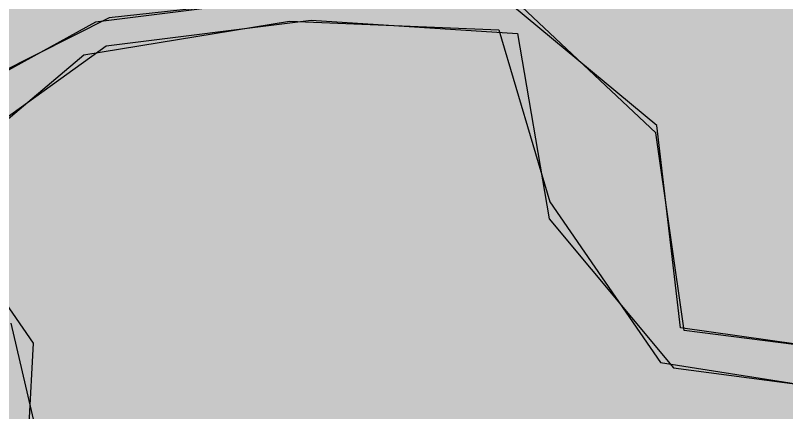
# Model space of a CAD drawing. Extents: x 0 to 1501, y 0 to 1747.
# Drawn here: x 107.927 to 110.821, y 1733.645 to 1735.134 of the extents above; entities that cross this region are included whole.
import ezdxf

# ---------------------------------------------------------------- set-up
doc = ezdxf.new("R2010")
doc.units = 0

msp = doc.modelspace()

# ---------------------------------------------------------------- hatches: boundary and pattern name
at = {"true_color": 0xf8f9fa}
msp.add_hatch(color=256, dxfattribs=at).paths.add_polyline_path([(0, 1747), (1280, 1747), (1280, 1027), (0, 1027)], flags=0)
at = {"true_color": 0xffffff}
msp.add_hatch(color=256, dxfattribs=at).paths.add_polyline_path([(0, 1747), (1280, 1747), (1280, 1681), (0, 1681)], flags=0)
at = {"true_color": 0x232323}
for points in [[(114.834, 1734.8115), (115.6026, 1734.8936), (116.3575, 1735.1156), (117.1057, 1735.359), (117.8559, 1735.5951), (118.6328, 1735.7148), (119.3872, 1735.6156), (119.8425, 1734.9801), (120.5281, 1734.6108), (121.3094, 1734.5679), (121.9337, 1734.9724), (121.5872, 1735.6165), (120.9595, 1736.0886), (121.5026, 1736.4013), (122.2701, 1736.5745), (121.6764, 1736.5338), (120.9032, 1736.3913), (120.6832, 1735.9103), (121.3284, 1735.4603), (121.4367, 1734.8197), (120.6829, 1734.6625), (119.9627, 1734.9336), (119.5178, 1735.5776), (118.7905, 1735.8081), (118.0079, 1735.7403), (117.244, 1735.553), (116.4965, 1735.3081), (115.7476, 1735.0668), (114.9903, 1734.8531), (114.2344, 1734.6348), (113.4796, 1734.4124), (112.7253, 1734.1886), (111.9681, 1733.9747), (111.1929, 1733.8543), (110.4223, 1733.9629), (110.3336, 1734.7213), (109.7921, 1735.1703), (109.007, 1735.2069), (108.2281, 1735.1086), (107.5457, 1734.7336), (107.2556, 1734.0347), (107.812, 1733.5112), (107.2199, 1733.0383), (106.486, 1732.7552), (105.7325, 1732.5293), (104.9663, 1732.3505), (104.2755, 1732.2198), (105.0325, 1732.2088), (105.7961, 1732.3983), (106.5492, 1732.6259), (107.2828, 1732.9094), (107.9631, 1733.3012), (107.9955, 1733.9055), (107.5917, 1734.4873), (108.1839, 1734.986), (108.9558, 1735.1128), (109.7411, 1735.0802), (109.9329, 1734.4356), (110.3477, 1733.8335), (111.1191, 1733.7116), (111.8988, 1733.8056), (112.6553, 1734.0219), (113.4071, 1734.2539), (114.1597, 1734.4835), (114.834, 1734.8115)], [(114.834, 1734.8115), (115.5934, 1734.8909), (116.3395, 1735.1106), (117.0794, 1735.3504), (117.8201, 1735.5867), (118.5872, 1735.7112), (119.3474, 1735.6529), (119.7964, 1735.0237), (120.4579, 1734.6299), (121.228, 1734.5591), (121.898, 1734.8898), (121.6633, 1735.5547), (121.0357, 1736.0134), (121.3865, 1736.3774), (122.1464, 1736.5435), (121.8047, 1736.5717), (121.0445, 1736.4111), (120.4341, 1736.0376), (120.2073, 1735.3574), (120.822, 1734.8843), (120.5761, 1734.6735), (119.8925, 1735.0052), (119.4535, 1735.6423), (118.7084, 1735.81), (117.9361, 1735.728), (117.1825, 1735.5365), (116.4443, 1735.2918), (115.7033, 1735.0555), (114.9548, 1734.8444), (114.2073, 1734.6293), (113.4612, 1734.4093), (112.7155, 1734.1881), (111.9671, 1733.9766), (111.201, 1733.8558), (110.4364, 1733.9535), (110.3304, 1734.6937), (109.8269, 1735.1661), (109.0512, 1735.2097), (108.2795, 1735.1245), (107.5907, 1734.7792), (107.2493, 1734.11), (107.3579, 1733.3473), (107.0343, 1732.9604), (106.3027, 1732.6969), (105.5545, 1732.4846), (104.7947, 1732.3191), (104.4268, 1732.1634), (105.1812, 1732.2444), (105.9344, 1732.4382), (106.6764, 1732.6712), (107.3965, 1732.9643), (108.0512, 1733.3792), (107.9112, 1733.9807), (107.6445, 1734.5731), (108.2675, 1735.0201), (109.0365, 1735.1166), (109.8113, 1735.0664), (109.9303, 1734.3711), (110.3966, 1733.8133), (111.1628, 1733.7123), (111.9325, 1733.8139), (112.6796, 1734.0301), (113.4227, 1734.2599), (114.1667, 1734.4868), (114.834, 1734.8115)]]:
    msp.add_hatch(color=256, dxfattribs=at).paths.add_polyline_path(points, flags=0)

# ---------------------------------------------------------------- linework, layer by layer
for points in [[(114.2344, 1734.6348), (113.4796, 1734.4124), (112.7253, 1734.1886), (111.9681, 1733.9747), (111.1929, 1733.8543), (110.4223, 1733.9629), (110.3336, 1734.7213), (109.7921, 1735.1703), (109.007, 1735.2069), (108.2281, 1735.1086), (107.5457, 1734.7336)], [(114.2073, 1734.6293), (113.4612, 1734.4093), (112.7155, 1734.1881), (111.9671, 1733.9766), (111.201, 1733.8558), (110.4364, 1733.9535), (110.3304, 1734.6937), (109.8269, 1735.1661), (109.0512, 1735.2097), (108.2795, 1735.1245), (107.5907, 1734.7792)], [(107.2828, 1732.9094), (107.9631, 1733.3012), (107.9955, 1733.9055), (107.5917, 1734.4873), (108.1839, 1734.986), (108.9558, 1735.1128), (109.7411, 1735.0802), (109.9329, 1734.4356), (110.3477, 1733.8335), (111.1191, 1733.7116), (111.8988, 1733.8056), (112.6553, 1734.0219), (113.4071, 1734.2539), (114.1597, 1734.4835)], [(107.6445, 1734.5731), (108.2675, 1735.0201), (109.0365, 1735.1166), (109.8113, 1735.0664), (109.9303, 1734.3711), (110.3966, 1733.8133), (111.1628, 1733.7123), (111.9325, 1733.8139), (112.6796, 1734.0301), (113.4227, 1734.2599), (114.1667, 1734.4868)], [(107.3965, 1732.9643), (108.0512, 1733.3792), (107.9112, 1733.9807)]]:
    msp.add_lwpolyline(points, dxfattribs=at)

doc.saveas('drawing.dxf')
